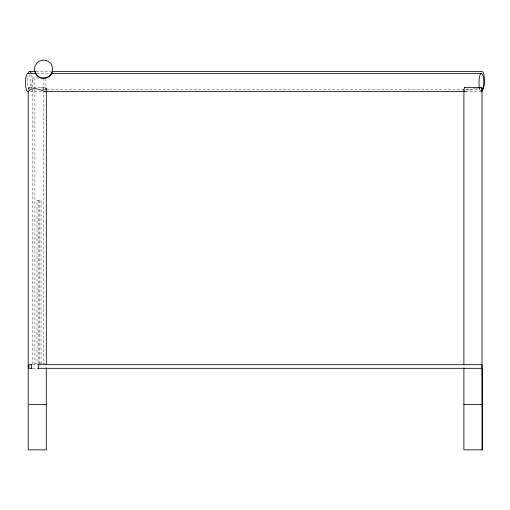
<?xml version="1.0" encoding="UTF-8"?>
<svg xmlns="http://www.w3.org/2000/svg" width="510" height="510" viewBox="0 0 510 510"><rect width="100%" height="100%" fill="white"/><g stroke="black" fill="none" stroke-linecap="round" stroke-linejoin="round"><path stroke-width="0.38" stroke-dasharray="2.55 1.91" d="M46.282 90.334L45.664 87.401M30.836 88.409L31.601 87.401M29.574 87.401L28.592 88.632L28.592 87.401M468.429 88.727L465.114 89.613M465.126 91.545L475.307 88.447M36.07 71.528L51.198 71.528M36.65 73.421L49.381 73.421M38.499 77.953L32.175 77.953L32.175 363.56L45.275 363.56M42.438 89.652L478.839 89.652M30.281 91.545L40.628 91.545M465.49 91.545L480.605 91.545M32.71 364.682L37.243 364.682M32.71 368.309L37.243 368.309M476.034 88.574L477.589 88.893M480.407 90.334L480.809 90.493M41.221 87.401L45.632 89.652L46.302 88.957L45.785 87.401M46.302 90.589L46.302 87.401L28.177 87.401L28.177 89.792M45.957 78.75L45.957 90.684M43.235 77.953L43.235 89.887M43.235 90.684L43.235 363.56M41.042 363.56L41.042 200.455L37.02 200.455L37.02 363.56M39.735 200.455L39.735 363.56M38.32 200.455L38.32 363.56M34.897 77.953L34.897 89.091M34.897 89.887L34.897 363.56M29.057 89.339A9.059 2.48 90 0 1 27.553 76.06M31.595 74.766A9.059 2.48 90 0 1 30.938 88.434M29.095 74.638A9.059 2.397 90 0 1 29.593 88.893M480.783 91.239A9.059 2.397 90 0 1 480.203 90.334"/><path stroke-width="0.76" d="M52.364 71.547L52.364 71.528A9.059 9.059 0 0 0 41.265 60.448A9.059 9.059 0 0 0 37.204 75.607C41.794 80.484 50.828 78.068 52.364 71.547A9.059 9.059 0 0 1 37.204 75.607L34.858 71.547M464.527 87.401L463.902 90.193L464.208 91.226M28.19 91.545C32.825 86.126 39.64 89.785 45.09 91.545L45.996 91.239M28.49 91.245L28.515 91.239A9.059 2.397 90 0 1 25.5 82.486A9.059 2.397 90 0 1 28.515 73.733M29.701 71.528L35.273 71.528M51.994 71.528L482.02 71.528A9.059 2.48 90 0 1 484.481 79.407A9.059 2.48 90 0 1 482.664 89.339M27.897 73.421L35.853 73.421M50.968 73.421L481.402 73.421M464.208 87.401L482.02 87.401L482.02 449.858M44.606 91.545L464.693 91.545M32.104 364.682L28.917 364.682L28.917 368.309L32.104 368.309M37.676 364.682L481.988 364.682L481.988 368.309L37.676 368.309M482.211 368.309L482.517 449.858L463.902 449.858L463.902 367.812M28.917 404.551L46.302 404.551M463.902 404.551L482.02 404.551M481.714 91.245L481.816 87.401M478.622 87.401L479.763 89.052L479.763 87.401M463.902 89.792L463.902 364.625M46.302 91.386L46.302 364.625M46.302 367.812L46.302 449.858L28.177 449.858L28.177 91.386M38.371 364.682L38.371 368.309M31.359 364.682L31.359 368.309M28.458 72.739A9.059 2.48 90 0 1 30.938 72.739M479.706 88.893A9.059 2.397 90 0 1 480.203 74.638A9.059 2.397 90 0 1 483.716 80.14A9.059 2.397 90 0 1 481.402 91.545"/></g></svg>
